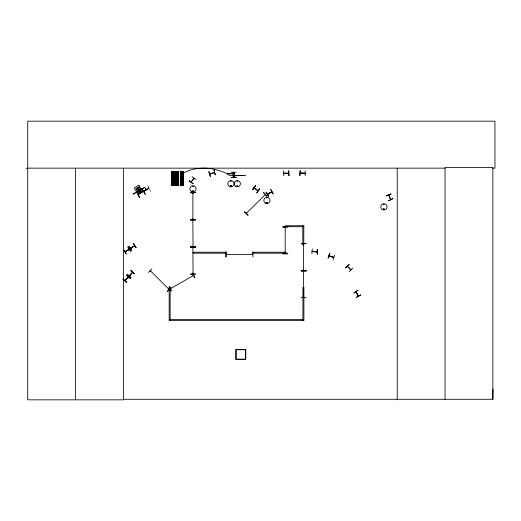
<?xml version="1.0" encoding="UTF-8"?>
<svg xmlns="http://www.w3.org/2000/svg" width="521" height="521" viewBox="0 0 521 521"><rect width="100%" height="100%" fill="white"/><g stroke="black" fill="none" stroke-linecap="round" stroke-linejoin="round"><path stroke-width="0.39" stroke-dasharray="2.6 1.95" d="M147.521 185.391L150.602 191.279L147.521 185.391"/><path stroke-width="0.78" d="M492.514 168.146L494.95 168.146L494.95 121.172L27.73 121.172L27.73 399.828L123.451 399.828L123.386 399.281L492.873 399.281L492.944 389.207M311.916 253.909L312.287 248.94M317.087 251.917C304.381 250.927 319.62 252.203 316.547 251.65M312.698 251.61L312.151 251.317M150.139 270.829L150.582 270.874M168.596 289.292L169.078 289.448M168.615 289.272L169.019 289.357M351.063 269.741L347.422 266.342L350.907 269.904M192.881 219.445L192.881 192.783M193.057 193.337L193.05 192.783M193.05 219.445L192.874 218.892M192.822 246.244L193.05 246.687L192.881 220.031M192.829 247.384L192.881 247.781M285.417 226.967L285.221 227.508L285.221 226.954M285.41 253.545L285.41 253.128M303.763 243.756L303.593 244.31L303.593 243.756M303.593 297.595L303.593 270.933M303.789 297.139L303.763 297.589M192.503 191.207C194.222 189.826 192.36 192.991 192.724 190.823M230.679 181.119L231.213 181.191L230.712 181.054M230.471 186.03C231.721 184.421 231.213 187.775 230.516 185.919M230.614 186.03C231.506 185.014 231.103 187.046 230.66 186.108M237.042 181.119C238.012 180.312 236.99 182.129 237.185 180.904M237.602 186.108C236.97 184.818 237.009 187.247 237.602 185.951M266.654 197.889L267.195 197.817L266.687 197.954M266.589 202.799C267.807 201.803 266.55 204.056 266.778 202.545M383.638 204.31L384.172 204.382L383.671 204.245M129.267 249.227L125.118 251.786L129.332 249.129L125.02 251.61L125.489 251.343M128.882 249.474L129.234 248.986M134.646 245.853L130.452 248.217M254.079 187.918L258.019 190.855L254.241 187.762M191.096 182.135L194.112 178.293M193.558 275.498L170.38 288.68M170.855 288.4L170.491 288.842M271.382 192.158L271.786 191.923M271.806 191.878L267.54 194.313M193.083 193.232L193.076 192.887M192.848 218.996L193.05 219.393M193.076 246.589L193.076 246.238M193.083 247.729L193.076 247.384M285.195 227.058L285.423 227.403M303.789 244.238L303.763 243.802M303.567 271.037L303.593 271.434M303.789 297.491L303.763 297.087M233.401 174.691L233.955 174.685M173.037 185.001L172.705 184.551L173.037 184.454M182.233 185.001L181.933 184.447M136.528 192.054L139.211 190.666M329.585 253.512L328.087 258.26L329.813 253.584M329.539 256.195L329.135 255.863L333.707 257.537M333.447 257.198L333.87 257.354L329.22 255.889M333.108 259.816L334.645 255.082M355.889 291.871L358.363 296.117L355.863 291.903L356.266 292.092M358.481 295.928L358.038 295.661M233.506 174.639L233.506 175.141L233.955 175.036M209.794 173.832L214.457 172.62M214.483 172.575L209.813 174.053M193.187 186.433L192.757 186.108L193.122 186.472M237.732 186.271C237.452 184.252 236.215 187.41 237.745 186.147M383.489 208.986C384.114 211.083 384.589 207.495 383.476 209.338M388.673 195.088L390.646 199.589L388.822 194.952M252.809 254.593L252.372 254.346M283.717 173.115L288.588 173.343M300.174 173.115L305.052 173.343M128.335 277.081L125.164 280.643M132.608 272.333L129.293 276.006M246.29 213.343L246.609 212.952M192.991 275.596L193.421 275.375L193.122 275.752M267.455 194.164L268.074 194.072M189.149 180.728L193.044 183.848M191.129 182.09L193.942 178.11M196.104 179.602L192.086 176.658M255.381 185.652L252.594 189.781L255.362 185.632M252.568 189.761L255.557 185.782M383.651 209.077C385.012 208.595 383.274 210.341 383.736 208.934M226.166 254.398L252.77 254.391L252.268 254.398M288.627 173.311L283.73 173.317M131.038 277.654L127.365 274.293M129.195 275.85L132.562 272.32M130.009 275.173L131.904 273.03M123.125 278.982L126.668 282.493L122.963 279.165M130.341 278.357L126.46 275.231L130.328 278.377M148.407 272.424L151.911 268.888M244.382 211.852L247.944 215.336M170.764 287.735L167.313 291.33M167.449 291.46L170.947 287.918M246.765 213.109L246.505 213.408M265.228 194.672L246.329 213.304M345.54 267.866L349.246 264.518L345.527 267.846M349.246 271.565L352.789 268.068M130.465 248.237L134.535 245.651M170.94 288.595L170.569 288.797M267.534 194.092L271.662 191.708M128.127 276.898L125.053 280.689M182.213 184.981L182.194 185.001M266.687 202.382C266.277 204.265 268.009 202.174 266.928 202.35M128.146 276.911L124.929 280.572M333.746 257.517L329.064 256.045M123.51 249.754L126.186 253.955M129.11 246.283L131.533 250.64L129.078 246.303M130.843 251.011L127.951 246.954L130.823 251.024M136.209 247.69L133.532 243.489M128.055 250.419L132.217 247.827M128.934 249.898L131.364 248.387M192.49 273.134L194.769 277.569L192.47 273.147M170.426 288.654L170.745 288.406M137.114 188.361L138.072 187.807M138.182 190.94L139.862 189.97M133.135 194.014L144.812 187.273M133.2 194.131L144.884 187.391M138.358 191.24L140.032 190.269M137.583 193.525L142.871 190.471M137.726 193.766L143.008 190.712M140.364 192.64L140.729 192.431L140.253 191.546L139.836 191.787L140.357 192.685L140.774 192.444M139.602 197.537L136.522 191.65L139.615 197.531M145.352 194.216L141.81 188.595L145.333 194.229M266.01 192.223L268.523 196.521M271.884 191.871L267.612 194.274M360.61 294.86L356.312 297.374M356.41 297.537L360.721 295.049M193.05 273.935L192.881 247.332M303.763 270.412L303.587 269.858L303.593 270.412M386.354 195.746L391.024 193.994L386.348 195.727M386.445 195.948L391.01 193.962M388.542 200.78L393.01 198.56L388.555 200.8M383.984 209.514L384.192 209.149M210.25 176.411L208.771 171.656M252.718 254.593L252.32 254.398M312.235 251.324L317.035 251.663M230.875 185.743L231.207 185.88M192.952 190.868L192.783 191.5L193.206 191.064M150.224 270.594L169.038 289.409M356.019 291.714L358.526 296.006M231.161 172.145L236.143 172.282M228.81 173.656L234.19 173.682L232.959 173.832M228.81 173.942L232.959 173.623M233.401 174.587L233.949 174.587M233.401 174.795L233.955 174.789M233.401 174.932L233.955 174.932M233.401 175.036L233.955 175.141M229.025 175.434L238.774 175.349M231.213 177.446L236.189 177.4M231.213 177.648L236.189 177.583M190.478 219.53L195.453 219.497M190.478 219.738L195.453 219.68M190.471 219.771L195.453 219.764M193.05 220.031L192.881 220.585M287.794 226.687L282.818 226.967L287.794 226.661M282.818 226.902L287.794 226.928M190.478 246.707L195.453 246.674L195.453 247.26L190.478 247.293L190.478 246.707L195.453 246.746M195.453 246.928L190.478 246.961L195.453 246.954M225.873 251.995L225.925 256.97M252.809 251.988L252.906 256.97M282.818 253.662L287.794 253.668M282.818 253.883L287.8 253.851M306.166 270.399L301.19 270.432L301.19 270.946L306.166 270.913L306.166 270.399L301.19 270.497M301.19 270.881L306.166 270.881M195.453 273.994L190.478 273.955M190.478 274.209L195.453 274.176M301.19 297.608L306.166 297.647M26.05 168.342L27.73 168.335M27.73 168.146L445.051 168.146M305.156 170.712L305.189 175.694M183.496 171.67L180.624 171.683L180.631 185.17L183.496 185.157L183.438 171.67M171.617 173.05L174.105 173.05M175.974 173.05L178.462 173.05M180.813 173.05L183.307 173.05M300.226 173.115L305.156 173.115M284.818 173.272L287.677 173.272M301.275 173.272L304.134 173.272M171.617 173.968L174.105 173.968M175.974 173.968L178.462 173.968M180.813 173.968L183.307 173.968M171.617 175.336L174.105 175.336M175.974 175.336L178.462 175.336M180.813 175.336L183.307 175.336M239.771 175.427L243.633 175.447M283.717 175.694L283.645 170.712M288.973 175.694L288.693 170.712L288.947 175.694M171.611 176.547L174.105 176.547M175.968 176.547L178.462 176.547M180.813 176.547L183.301 176.547M171.611 177.921L174.105 177.921M175.968 177.921L178.462 177.921M180.813 177.921L183.301 177.921M171.617 183.789L174.105 183.789M175.974 183.789L178.462 183.789M180.813 183.789L183.307 183.789M171.201 184.187L174.522 184.187M175.557 184.187L178.879 184.187M180.403 184.187L183.718 184.187M171.201 184.291L174.522 184.291M175.557 184.291L178.879 184.291M180.403 184.291L183.718 184.291M172.659 184.414L173.057 184.414M177.016 184.414L177.414 184.414M181.862 184.434L182.252 184.414M303.802 226.081L302.831 226.081L302.831 244.877L303.802 244.877L303.815 225.736L285.026 225.736L285.026 226.707L303.815 226.707M170.139 319.601L302.922 319.601M177.088 184.447L177.394 185.001L177.062 184.877M303.763 270.933L303.769 271.434M150.335 270.633L150.387 271.07M189.13 180.754L193.148 183.698M285.417 227.058L285.397 227.456M303.593 244.31L303.593 243.808L303.574 270.347M285.221 227.006L285.169 253.512M192.881 193.337L192.881 192.835M127.196 274.482L130.921 277.791M123.086 279.028L126.831 282.31M244.531 211.702L248.074 215.199M133.376 243.587L136.033 247.801M128.01 246.915L130.667 251.122M123.685 249.644L126.343 253.857M266.192 192.119L268.68 196.43M146.114 189.455L146.316 189.8M145.997 189.527L146.193 189.872M137.935 187.567L138.449 188.465L137.492 189.019L136.977 188.12M140.624 192.529L140.82 192.874M140.501 192.601L140.703 192.946M208.947 171.598L210.445 176.345M192.829 220.481L193.05 220.083M234.209 172.366L234.229 177.348M234.014 177.348L234.001 172.373L233.988 177.348M233.382 172.379L233.388 177.355L233.31 172.379M233.128 172.379L233.148 177.355M228.804 173.174L228.817 174.424M227.697 173.187L227.71 174.431M285.215 253.115L285.221 253.564M226.081 251.995L226.107 256.97M193.05 192.835L193.057 193.284M492.873 399.281L492.873 167.606L445.051 167.606L445.051 399.281M397.223 168.146L397.223 399.828M302.922 320.571L302.922 287.377L303.893 287.377L303.893 320.571L169.175 320.571L169.175 287.377L170.139 287.377L170.139 320.571M245.847 175.505L237.628 175.505M183.301 171.67L183.307 185.157M183.275 171.67L183.275 185.157M183.171 171.67L183.112 185.157M183.001 171.67L183.014 174.053M183.001 175.636L183.014 185.157M182.956 171.67L182.956 174.053M182.956 175.636L182.956 185.157M182.819 171.67L182.793 185.157M182.682 171.67L182.682 174.053L182.624 171.67M182.682 185.157L182.682 175.636L182.624 185.157M182.441 185.157L181.679 185.157M181.497 171.683L181.484 174.066L181.438 171.683M181.497 185.17L181.484 175.649L181.438 185.17M181.301 171.683L181.328 185.17M181.119 174.066L181.165 171.683L181.106 185.17L181.165 175.649M181.002 171.683L180.95 185.17M180.813 171.683L180.794 185.17M180.683 171.683L180.683 185.17M178.599 171.67L178.599 185.157M178.462 171.67L178.462 185.157M178.325 171.67L178.325 174.053M178.325 175.636L178.325 185.157M178.28 171.67L178.267 174.053M178.267 175.636L178.267 185.157M178.11 171.67L178.175 174.053M178.162 175.636L178.175 185.157M178 185.157L177.974 171.67L177.954 185.157M177.785 171.67L177.798 174.053M177.785 175.636L177.798 185.157M177.596 185.157L176.84 185.157M176.658 171.683L176.593 174.066M176.658 175.649L176.593 185.17M176.456 171.683L176.482 185.17M176.437 171.683L176.437 185.17M176.274 171.683L176.267 185.17M176.17 171.683L176.157 185.17M176.111 171.683L176.111 185.17M175.974 171.683L175.974 185.17M175.844 171.683L175.844 185.17M174.242 171.67L174.242 185.157M174.105 171.67L174.105 185.157M173.968 171.67L173.968 185.157M173.91 171.67L173.91 185.157M173.806 171.67L173.819 185.157M173.643 171.67L173.643 185.157L173.597 171.67M173.486 171.67L173.441 174.053M173.486 175.636L173.441 185.157M173.239 185.157L172.484 185.157M172.301 171.683L172.236 174.066M172.301 175.649L172.236 185.17M171.969 171.683L171.91 174.066M171.917 175.649L171.91 185.17M171.813 174.066L171.8 171.683L171.754 174.066M171.813 185.17L171.8 175.649L171.754 185.17M171.617 171.683L171.591 185.17M171.487 171.683L171.487 185.17M123.379 168.146L123.451 399.828M75.558 168.146L75.558 399.828M182.057 173.968A35.682 23.92 10.3 0 1 227.71 174.118M317.269 249.292L317.198 254.281L317.269 249.292M172.327 177.088C173.005 179.204 173.968 175.597 172.327 177.088M176.684 177.088C177.361 179.204 178.325 175.597 176.684 177.088M181.523 177.088C182.2 179.204 183.164 175.597 181.523 177.088M259.562 188.791L256.794 192.939L259.562 188.791M130.856 270.366L134.438 273.831L130.856 270.366M130.738 274.88L127.502 278.559L130.738 274.88M263.626 192.607L266.973 196.3L263.626 192.607M169.169 286.609L171.461 291.031L169.156 286.609M138.931 185.248L134.255 187.944L136.958 192.62L141.627 189.924L138.931 185.248M138.925 187L135.988 188.693L137.231 190.849L140.169 189.156L138.925 187M138.697 188.889L137.733 189.442L138.117 190.1L139.074 189.546L138.697 188.889M145.743 188.472L145.326 188.713L145.847 189.611L146.264 189.37L145.743 188.472M142.917 191.663L138.658 194.242L142.917 191.663M148.407 188.589L144.148 191.168L148.407 188.589M270.803 189.455L273.063 193.903L270.803 189.455M357.979 290.295L353.792 293.004L357.966 290.275M214.027 169.996L215.264 174.828L214.027 169.996M241.692 175.486L233.532 175.779L241.692 175.486M195.453 192.49L190.478 192.796L195.453 192.49M195.453 219.426L190.478 219.458L190.478 220.044L195.453 220.012L195.453 219.426M306.166 243.483L301.19 243.769L306.166 243.463M306.172 270.653L301.184 270.692L306.172 270.673M300.174 170.712L299.901 175.694L300.109 170.712M174.301 171.67L171.422 171.683L171.435 185.17L174.301 185.157L174.301 171.67M178.657 171.67L175.779 171.683L175.779 185.17L178.657 185.157L178.644 171.67M226.368 252.216L193.174 252.216L193.174 253.186L226.368 253.186L226.368 252.216M285.912 252.216L252.718 252.216L252.718 253.186L285.912 253.186L285.912 252.216M245.788 349.461L235.831 349.461L235.831 359.418L245.788 359.418L245.788 349.461M245.515 349.734L236.104 349.734L236.104 359.145L245.515 359.145L245.515 349.734M172.125 185.17L172.125 171.683L172.099 185.17M382.336 209.624A3.152 3.152 0 0 0 387.057 206.896A3.152 3.152 0 0 0 382.336 204.167A3.152 3.152 0 0 0 382.336 209.624M265.378 203.164A3.106 3.106 0 0 0 270.034 200.474A3.106 3.106 0 0 0 265.378 197.785A3.106 3.106 0 0 0 265.378 203.164M235.759 186.401A3.113 3.113 0 0 0 240.422 183.705A3.113 3.113 0 0 0 235.759 181.008A3.113 3.113 0 0 0 235.759 186.401M229.396 186.401A3.113 3.113 0 0 0 234.059 183.705A3.113 3.113 0 0 0 229.396 181.008A3.113 3.113 0 0 0 229.396 186.401M191.396 191.578A3.113 3.113 0 0 0 196.059 188.882A3.113 3.113 0 0 0 191.396 186.186A3.113 3.113 0 0 0 191.396 191.578"/></g></svg>
